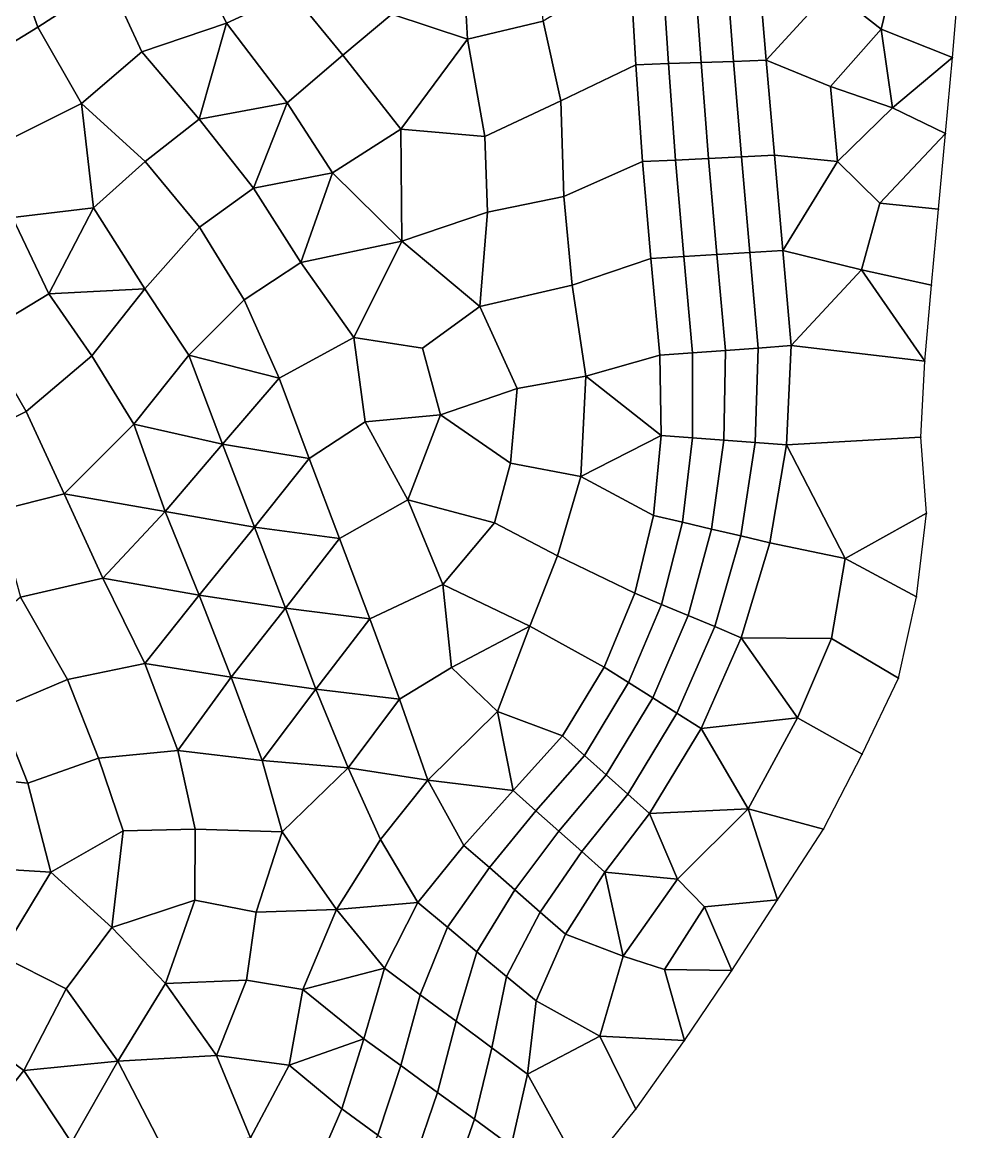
# Model space of a CAD drawing. Extents: x 391089 to 406232, y 6461839 to 6471033.
# Drawn here: x 404025.1 to 404188.5, y 6470149.3 to 6470342.9 of the extents above; entities that cross this region are included whole.
import ezdxf

# ---------------------------------------------------------------- set-up
doc = ezdxf.new("R2010")
doc.units = 0
for name, color, linetype in [('MESH_BOUND', 25, 'CONTINUOUS'), ('MESH_ELEMS', 18, 'CONTINUOUS'), ('MESH_NODES', 18, 'CONTINUOUS')]:
    doc.layers.add(name, color=color, linetype=linetype)

msp = doc.modelspace()

# ---------------------------------------------------------------- linework, layer by layer
at = {"layer": 'MESH_BOUND', "color": 25}
for points in [[(404187.419, 6470336.74, 5.2), (404188.524, 6470349.98, 4.929)], [(404186.208, 6470323.5, 5.306), (404187.419, 6470336.74, 5.2)], [(404184.977, 6470310.26, 5.063), (404186.208, 6470323.5, 5.306)], [(404183.747, 6470297.03, 5.222), (404184.977, 6470310.26, 5.063)], [(404182.579, 6470283.79, 5.467), (404183.747, 6470297.03, 5.222)], [(404181.885, 6470270.54, 5.721), (404182.579, 6470283.79, 5.467)], [(404182.868, 6470257.28, 5.633), (404181.885, 6470270.54, 5.721)], [(404181.119, 6470242.68, 5.838), (404182.868, 6470257.28, 5.633)], [(404177.983, 6470228.47, 4.516), (404181.119, 6470242.68, 5.838)], [(404171.661, 6470215.19, 4.318), (404177.983, 6470228.47, 4.516)], [(404164.901, 6470202.16, 4.716), (404171.661, 6470215.19, 4.318)], [(404156.909, 6470189.81, 5.406), (404164.901, 6470202.16, 4.716)], [(404148.917, 6470177.46, 4.386), (404156.909, 6470189.81, 5.406)], [(404140.673, 6470165.28, 5.436), (404148.917, 6470177.46, 4.386)], [(404132.161, 6470153.29, 5.172), (404140.673, 6470165.28, 5.436)], [(404123.008, 6470141.9, 5.49), (404132.161, 6470153.29, 5.172)]]:
    msp.add_polyline3d(points, dxfattribs=at)
at = {"layer": 'MESH_ELEMS', "color": 178}
for points in [[(404022.709, 6470356.35, 1.324), (404027.854, 6470342.03, 1.48), (404040.322, 6470350.1, 1.866), (404034.798, 6470364.03, 2.008)], [(404054.166, 6470356.32, 1.834), (404060.756, 6470342.73, 1.72), (404072.139, 6470348.04, 1.979), (404067.918, 6470363.51, 1.932)], [(404089.597, 6470344.32, 2.153), (404084.348, 6470360.05, 2.267), (404072.139, 6470348.04, 1.979), (404081.046, 6470337.15, 2.227)], [(404101.817, 6470357.8, 2.017), (404089.597, 6470344.32, 2.153), (404102.826, 6470339.95, 1.948), (404101.817, 6470357.8, 2.017)], [(404101.817, 6470357.8, 2.017), (404102.826, 6470339.95, 1.948), (404116.001, 6470343.08, 1.985), (404114.714, 6470358.79, 2.108)], [(404011.063, 6470349.84, 2.594), (404016.829, 6470335.32, 2.368), (404027.854, 6470342.03, 1.48), (404022.709, 6470356.35, 1.324)], [(404045.971, 6470337.75, 1.823), (404060.756, 6470342.73, 1.72), (404054.166, 6470356.32, 1.834), (404040.322, 6470350.1, 1.866)], [(404166.169, 6470348.63, 1.97), (404174.954, 6470341.66, 2.878), (404178.101, 6470354.75, 3.075), (404166.169, 6470348.63, 1.97)], [(404174.954, 6470341.66, 2.878), (404187.419, 6470336.74, 5.2), (404188.524, 6470349.98, 4.929), (404178.101, 6470354.75, 3.075)], [(404132.181, 6470335.48, 2.098), (404131.2, 6470352.4, 1.997), (404116.001, 6470343.08, 1.985), (404119.083, 6470329.16, 2.057)], [(404131.2, 6470352.4, 1.997), (404132.181, 6470335.48, 2.098), (404137.868, 6470335.68, 1.643), (404136.782, 6470352.52, 1.928)], [(404136.782, 6470352.52, 1.928), (404137.868, 6470335.68, 1.643), (404143.556, 6470335.88, 0.959), (404142.365, 6470352.64, 0.975)], [(404142.365, 6470352.64, 0.975), (404143.556, 6470335.88, 0.959), (404149.244, 6470336.07, 1.889), (404147.947, 6470352.75, 1.806)], [(404147.947, 6470352.75, 1.806), (404149.244, 6470336.07, 1.889), (404154.932, 6470336.27, 1.771), (404153.53, 6470352.87, 1.827)], [(404166.169, 6470348.63, 1.97), (404153.53, 6470352.87, 1.827), (404154.932, 6470336.27, 1.771), (404166.169, 6470348.63, 1.97)], [(404045.971, 6470337.75, 1.823), (404040.322, 6470350.1, 1.866), (404027.854, 6470342.03, 1.48), (404035.5, 6470328.7, 1.51)], [(404071.356, 6470328.86, 1.913), (404081.046, 6470337.15, 2.227), (404072.139, 6470348.04, 1.979), (404060.756, 6470342.73, 1.72)], [(404166.16, 6470331.7, 2.149), (404174.954, 6470341.66, 2.878), (404166.169, 6470348.63, 1.97), (404154.932, 6470336.27, 1.771)], [(404091.193, 6470324.27, 2.017), (404102.826, 6470339.95, 1.948), (404089.597, 6470344.32, 2.153), (404081.046, 6470337.15, 2.227)], [(404016.829, 6470335.32, 2.368), (404021.983, 6470321.97, 2.223), (404035.5, 6470328.7, 1.51), (404027.854, 6470342.03, 1.48)], [(404055.98, 6470325.98, 1.89), (404060.756, 6470342.73, 1.72), (404045.971, 6470337.75, 1.823), (404055.98, 6470325.98, 1.89)], [(404071.356, 6470328.86, 1.913), (404060.756, 6470342.73, 1.72), (404055.98, 6470325.98, 1.89), (404071.356, 6470328.86, 1.913)], [(404119.083, 6470329.16, 2.057), (404116.001, 6470343.08, 1.985), (404102.826, 6470339.95, 1.948), (404105.861, 6470322.96, 2.014)], [(404102.826, 6470339.95, 1.948), (404091.193, 6470324.27, 2.017), (404105.861, 6470322.96, 2.014), (404102.826, 6470339.95, 1.948)], [(404166.16, 6470331.7, 2.149), (404176.928, 6470327.97, 3.541), (404174.954, 6470341.66, 2.878), (404166.16, 6470331.7, 2.149)], [(404176.928, 6470327.97, 3.541), (404187.419, 6470336.74, 5.2), (404174.954, 6470341.66, 2.878), (404176.928, 6470327.97, 3.541)], [(404046.558, 6470318.63, 1.105), (404055.98, 6470325.98, 1.89), (404045.971, 6470337.75, 1.823), (404035.5, 6470328.7, 1.51)], [(404071.356, 6470328.86, 1.913), (404079.252, 6470316.62, 1.801), (404091.193, 6470324.27, 2.017), (404081.046, 6470337.15, 2.227)], [(404143.556, 6470335.88, 0.959), (404144.874, 6470319.13, 0.973), (404150.626, 6470319.4, 1.561), (404149.244, 6470336.07, 1.889)], [(404149.244, 6470336.07, 1.889), (404150.626, 6470319.4, 1.561), (404156.379, 6470319.68, 1.714), (404154.932, 6470336.27, 1.771)], [(404166.16, 6470331.7, 2.149), (404154.932, 6470336.27, 1.771), (404156.379, 6470319.68, 1.714), (404167.378, 6470318.63, 2.297)], [(404186.208, 6470323.5, 5.306), (404187.419, 6470336.74, 5.2), (404176.928, 6470327.97, 3.541), (404186.208, 6470323.5, 5.306)], [(404133.369, 6470318.58, 2.056), (404132.181, 6470335.48, 2.098), (404119.083, 6470329.16, 2.057), (404119.626, 6470312.47, 2.212)], [(404132.181, 6470335.48, 2.098), (404133.369, 6470318.58, 2.056), (404139.122, 6470318.85, 1.22), (404137.868, 6470335.68, 1.643)], [(404137.868, 6470335.68, 1.643), (404139.122, 6470318.85, 1.22), (404144.874, 6470319.13, 0.973), (404143.556, 6470335.88, 0.959)], [(404166.16, 6470331.7, 2.149), (404167.378, 6470318.63, 2.297), (404176.928, 6470327.97, 3.541), (404166.16, 6470331.7, 2.149)], [(404037.554, 6470310.5, 2.391), (404035.5, 6470328.7, 1.51), (404021.983, 6470321.97, 2.223), (404023.457, 6470308.84, 2.661)], [(404035.5, 6470328.7, 1.51), (404037.554, 6470310.5, 2.391), (404046.558, 6470318.63, 1.105), (404035.5, 6470328.7, 1.51)], [(404065.481, 6470313.96, 1.901), (404071.356, 6470328.86, 1.913), (404055.98, 6470325.98, 1.89), (404065.481, 6470313.96, 1.901)], [(404071.356, 6470328.86, 1.913), (404065.481, 6470313.96, 1.901), (404079.252, 6470316.62, 1.801), (404071.356, 6470328.86, 1.913)], [(404105.861, 6470322.96, 2.014), (404106.303, 6470309.79, 2.064), (404119.626, 6470312.47, 2.212), (404119.083, 6470329.16, 2.057)], [(404167.378, 6470318.63, 2.297), (404174.738, 6470311.31, 3.45), (404186.208, 6470323.5, 5.306), (404176.928, 6470327.97, 3.541)], [(404056.076, 6470307.17, 1.229), (404065.481, 6470313.96, 1.901), (404055.98, 6470325.98, 1.89), (404046.558, 6470318.63, 1.105)], [(404079.252, 6470316.62, 1.801), (404091.33, 6470304.7, 1.941), (404091.193, 6470324.27, 2.017), (404079.252, 6470316.62, 1.801)], [(404106.303, 6470309.79, 2.064), (404105.861, 6470322.96, 2.014), (404091.193, 6470324.27, 2.017), (404091.33, 6470304.7, 1.941)], [(404184.977, 6470310.26, 5.063), (404186.208, 6470323.5, 5.306), (404174.738, 6470311.31, 3.45), (404184.977, 6470310.26, 5.063)], [(404037.554, 6470310.5, 2.391), (404046.531, 6470296.39, 2.136), (404056.076, 6470307.17, 1.229), (404046.558, 6470318.63, 1.105)], [(404134.823, 6470301.69, 2.139), (404133.369, 6470318.58, 2.056), (404119.626, 6470312.47, 2.212), (404121.065, 6470297.01, 2.256)], [(404133.369, 6470318.58, 2.056), (404134.823, 6470301.69, 2.139), (404140.574, 6470302.04, 1.393), (404139.122, 6470318.85, 1.22)], [(404139.122, 6470318.85, 1.22), (404140.574, 6470302.04, 1.393), (404146.325, 6470302.38, 1.079), (404144.874, 6470319.13, 0.973)], [(404144.874, 6470319.13, 0.973), (404146.325, 6470302.38, 1.079), (404152.076, 6470302.73, 1.839), (404150.626, 6470319.4, 1.561)], [(404150.626, 6470319.4, 1.561), (404152.076, 6470302.73, 1.839), (404157.828, 6470303.08, 1.863), (404156.379, 6470319.68, 1.714)], [(404167.378, 6470318.63, 2.297), (404156.379, 6470319.68, 1.714), (404157.828, 6470303.08, 1.863), (404167.378, 6470318.63, 2.297)], [(404174.738, 6470311.31, 3.45), (404167.378, 6470318.63, 2.297), (404157.828, 6470303.08, 1.863), (404171.543, 6470299.69, 3.212)], [(404073.722, 6470301, 1.963), (404079.252, 6470316.62, 1.801), (404065.481, 6470313.96, 1.901), (404073.722, 6470301, 1.963)], [(404073.722, 6470301, 1.963), (404091.33, 6470304.7, 1.941), (404079.252, 6470316.62, 1.801), (404073.722, 6470301, 1.963)], [(404056.076, 6470307.17, 1.229), (404063.844, 6470294.48, 1.943), (404073.722, 6470301, 1.963), (404065.481, 6470313.96, 1.901)], [(404106.303, 6470309.79, 2.064), (404104.975, 6470293.31, 2.18), (404121.065, 6470297.01, 2.256), (404119.626, 6470312.47, 2.212)], [(404174.738, 6470311.31, 3.45), (404171.543, 6470299.69, 3.212), (404183.747, 6470297.03, 5.222), (404184.977, 6470310.26, 5.063)], [(404029.781, 6470295.5, 2.656), (404037.554, 6470310.5, 2.391), (404023.457, 6470308.84, 2.661), (404029.781, 6470295.5, 2.656)], [(404037.554, 6470310.5, 2.391), (404029.781, 6470295.5, 2.656), (404046.531, 6470296.39, 2.136), (404037.554, 6470310.5, 2.391)], [(404091.33, 6470304.7, 1.941), (404104.975, 6470293.31, 2.18), (404106.303, 6470309.79, 2.064), (404091.33, 6470304.7, 1.941)], [(404018.028, 6470288.4, 2.907), (404029.781, 6470295.5, 2.656), (404023.457, 6470308.84, 2.661), (404010.588, 6470299.85, 2.863)], [(404046.531, 6470296.39, 2.136), (404054.2, 6470284.83, 1.83), (404063.844, 6470294.48, 1.943), (404056.076, 6470307.17, 1.229)], [(404091.33, 6470304.7, 1.941), (404073.722, 6470301, 1.963), (404083.01, 6470287.92, 1.716), (404091.33, 6470304.7, 1.941)], [(404094.941, 6470286.03, 1.853), (404104.975, 6470293.31, 2.18), (404091.33, 6470304.7, 1.941), (404083.01, 6470287.92, 1.716)], [(404152.076, 6470302.73, 1.839), (404153.548, 6470286.07, 1.328), (404159.28, 6470286.49, 1.824), (404157.828, 6470303.08, 1.863)], [(404171.543, 6470299.69, 3.212), (404157.828, 6470303.08, 1.863), (404159.28, 6470286.49, 1.824), (404171.543, 6470299.69, 3.212)], [(404136.351, 6470284.81, 2.191), (404134.823, 6470301.69, 2.139), (404121.065, 6470297.01, 2.256), (404123.473, 6470281.13, 2.271)], [(404134.823, 6470301.69, 2.139), (404136.351, 6470284.81, 2.191), (404142.083, 6470285.23, 1.545), (404140.574, 6470302.04, 1.393)], [(404140.574, 6470302.04, 1.393), (404142.083, 6470285.23, 1.545), (404147.815, 6470285.65, 1.076), (404146.325, 6470302.38, 1.079)], [(404146.325, 6470302.38, 1.079), (404147.815, 6470285.65, 1.076), (404153.548, 6470286.07, 1.328), (404152.076, 6470302.73, 1.839)], [(404083.01, 6470287.92, 1.716), (404073.722, 6470301, 1.963), (404063.844, 6470294.48, 1.943), (404069.955, 6470280.83, 1.535)], [(404182.579, 6470283.79, 5.467), (404171.543, 6470299.69, 3.212), (404159.28, 6470286.49, 1.824), (404182.579, 6470283.79, 5.467)], [(404182.579, 6470283.79, 5.467), (404183.747, 6470297.03, 5.222), (404171.543, 6470299.69, 3.212), (404182.579, 6470283.79, 5.467)], [(404018.028, 6470288.4, 2.907), (404025.809, 6470275.01, 2.686), (404037.281, 6470284.68, 2.596), (404029.781, 6470295.5, 2.656)], [(404037.281, 6470284.68, 2.596), (404046.531, 6470296.39, 2.136), (404029.781, 6470295.5, 2.656), (404037.281, 6470284.68, 2.596)], [(404054.2, 6470284.83, 1.83), (404046.531, 6470296.39, 2.136), (404037.281, 6470284.68, 2.596), (404044.627, 6470272.81, 2.601)], [(404121.065, 6470297.01, 2.256), (404104.975, 6470293.31, 2.18), (404111.458, 6470278.98, 2.157), (404123.473, 6470281.13, 2.271)], [(404063.844, 6470294.48, 1.943), (404054.2, 6470284.83, 1.83), (404069.955, 6470280.83, 1.535), (404063.844, 6470294.48, 1.943)], [(404111.458, 6470278.98, 2.157), (404104.975, 6470293.31, 2.18), (404094.941, 6470286.03, 1.853), (404098.088, 6470274.43, 1.945)], [(404012.224, 6470268.27, 2.564), (404025.809, 6470275.01, 2.686), (404018.028, 6470288.4, 2.907), (404004.923, 6470280.41, 2.756)], [(404084.946, 6470273.17, 1.828), (404083.01, 6470287.92, 1.716), (404069.955, 6470280.83, 1.535), (404075.18, 6470266.82, 0.901)], [(404084.946, 6470273.17, 1.828), (404098.088, 6470274.43, 1.945), (404094.941, 6470286.03, 1.853), (404083.01, 6470287.92, 1.716)], [(404142.083, 6470285.23, 1.545), (404142.039, 6470270.38, 1.656), (404147.505, 6470269.97, 0.997), (404147.815, 6470285.65, 1.076)], [(404147.815, 6470285.65, 1.076), (404147.505, 6470269.97, 0.997), (404152.971, 6470269.56, 1.878), (404153.548, 6470286.07, 1.328)], [(404153.548, 6470286.07, 1.328), (404152.971, 6470269.56, 1.878), (404158.437, 6470269.16, 2.405), (404159.28, 6470286.49, 1.824)], [(404181.885, 6470270.54, 5.721), (404182.579, 6470283.79, 5.467), (404159.28, 6470286.49, 1.824), (404158.437, 6470269.16, 2.405)], [(404044.627, 6470272.81, 2.601), (404037.281, 6470284.68, 2.596), (404025.809, 6470275.01, 2.686), (404032.444, 6470260.64, 2.595)], [(404044.627, 6470272.81, 2.601), (404060.094, 6470269.28, 2.787), (404054.2, 6470284.83, 1.83), (404044.627, 6470272.81, 2.601)], [(404069.955, 6470280.83, 1.535), (404054.2, 6470284.83, 1.83), (404060.094, 6470269.28, 2.787), (404069.955, 6470280.83, 1.535)], [(404123.473, 6470281.13, 2.271), (404136.573, 6470270.79, 1.991), (404136.351, 6470284.81, 2.191), (404123.473, 6470281.13, 2.271)], [(404136.351, 6470284.81, 2.191), (404136.573, 6470270.79, 1.991), (404142.039, 6470270.38, 1.656), (404142.083, 6470285.23, 1.545)], [(404075.18, 6470266.82, 0.901), (404069.955, 6470280.83, 1.535), (404060.094, 6470269.28, 2.787), (404075.18, 6470266.82, 0.901)], [(404122.605, 6470263.68, 2.209), (404123.473, 6470281.13, 2.271), (404111.458, 6470278.98, 2.157), (404110.341, 6470265.99, 2.013)], [(404123.473, 6470281.13, 2.271), (404122.605, 6470263.68, 2.209), (404136.573, 6470270.79, 1.991), (404123.473, 6470281.13, 2.271)], [(404098.088, 6470274.43, 1.945), (404110.341, 6470265.99, 2.013), (404111.458, 6470278.98, 2.157), (404098.088, 6470274.43, 1.945)], [(404020.678, 6470257.66, 2.898), (404032.444, 6470260.64, 2.595), (404025.809, 6470275.01, 2.686), (404012.224, 6470268.27, 2.564)], [(404084.946, 6470273.17, 1.828), (404092.4, 6470259.59, 1.558), (404098.088, 6470274.43, 1.945), (404084.946, 6470273.17, 1.828)], [(404098.088, 6470274.43, 1.945), (404092.4, 6470259.59, 1.558), (404107.5, 6470255.6, 1.882), (404110.341, 6470265.99, 2.013)], [(404032.444, 6470260.64, 2.595), (404050.088, 6470257.56, 2.779), (404044.627, 6470272.81, 2.601), (404032.444, 6470260.64, 2.595)], [(404044.627, 6470272.81, 2.601), (404050.088, 6470257.56, 2.779), (404060.094, 6470269.28, 2.787), (404044.627, 6470272.81, 2.601)], [(404092.4, 6470259.59, 1.558), (404084.946, 6470273.17, 1.828), (404075.18, 6470266.82, 0.901), (404080.474, 6470252.83, 1.233)], [(404135.276, 6470256.85, 2.13), (404136.573, 6470270.79, 1.991), (404122.605, 6470263.68, 2.209), (404135.276, 6470256.85, 2.13)], [(404136.573, 6470270.79, 1.991), (404135.276, 6470256.85, 2.13), (404140.34, 6470255.66, 1.278), (404142.039, 6470270.38, 1.656)], [(404142.039, 6470270.38, 1.656), (404140.34, 6470255.66, 1.278), (404145.405, 6470254.47, 1.212), (404147.505, 6470269.97, 0.997)], [(404182.868, 6470257.28, 5.633), (404181.885, 6470270.54, 5.721), (404158.437, 6470269.16, 2.405), (404168.679, 6470249.37, 4.915)], [(404065.629, 6470254.84, 2.038), (404060.094, 6470269.28, 2.787), (404050.088, 6470257.56, 2.779), (404065.629, 6470254.84, 2.038)], [(404075.18, 6470266.82, 0.901), (404060.094, 6470269.28, 2.787), (404065.629, 6470254.84, 2.038), (404075.18, 6470266.82, 0.901)], [(404147.505, 6470269.97, 0.997), (404145.405, 6470254.47, 1.212), (404150.469, 6470253.28, 1.696), (404152.971, 6470269.56, 1.878)], [(404152.971, 6470269.56, 1.878), (404150.469, 6470253.28, 1.696), (404155.534, 6470252.09, 2.596), (404158.437, 6470269.16, 2.405)], [(404158.437, 6470269.16, 2.405), (404155.534, 6470252.09, 2.596), (404168.679, 6470249.37, 4.915), (404158.437, 6470269.16, 2.405)], [(404080.474, 6470252.83, 1.233), (404075.18, 6470266.82, 0.901), (404065.629, 6470254.84, 2.038), (404080.474, 6470252.83, 1.233)], [(404118.512, 6470249.81, 1.976), (404122.605, 6470263.68, 2.209), (404110.341, 6470265.99, 2.013), (404107.5, 6470255.6, 1.882)], [(404118.512, 6470249.81, 1.976), (404132.02, 6470243.29, 2.093), (404135.276, 6470256.85, 2.13), (404122.605, 6470263.68, 2.209)], [(404024.843, 6470242.6, 2.728), (404039.171, 6470245.92, 2.524), (404032.444, 6470260.64, 2.595), (404020.678, 6470257.66, 2.898)], [(404050.088, 6470257.56, 2.779), (404032.444, 6470260.64, 2.595), (404039.171, 6470245.92, 2.524), (404050.088, 6470257.56, 2.779)], [(404098.498, 6470244.83, 1.496), (404092.4, 6470259.59, 1.558), (404080.474, 6470252.83, 1.233), (404085.775, 6470238.84, 1.729)], [(404092.4, 6470259.59, 1.558), (404098.498, 6470244.83, 1.496), (404107.5, 6470255.6, 1.882), (404092.4, 6470259.59, 1.558)], [(404056.009, 6470242.98, 2.579), (404050.088, 6470257.56, 2.779), (404039.171, 6470245.92, 2.524), (404056.009, 6470242.98, 2.579)], [(404065.629, 6470254.84, 2.038), (404050.088, 6470257.56, 2.779), (404056.009, 6470242.98, 2.579), (404065.629, 6470254.84, 2.038)], [(404135.276, 6470256.85, 2.13), (404132.02, 6470243.29, 2.093), (404136.658, 6470241.35, 1.962), (404140.34, 6470255.66, 1.278)], [(404181.119, 6470242.68, 5.838), (404182.868, 6470257.28, 5.633), (404168.679, 6470249.37, 4.915), (404181.119, 6470242.68, 5.838)], [(404056.009, 6470242.98, 2.579), (404071.077, 6470240.68, 2.468), (404065.629, 6470254.84, 2.038), (404056.009, 6470242.98, 2.579)], [(404071.077, 6470240.68, 2.468), (404080.474, 6470252.83, 1.233), (404065.629, 6470254.84, 2.038), (404071.077, 6470240.68, 2.468)], [(404098.498, 6470244.83, 1.496), (404113.672, 6470237.54, 1.916), (404118.512, 6470249.81, 1.976), (404107.5, 6470255.6, 1.882)], [(404140.34, 6470255.66, 1.278), (404136.658, 6470241.35, 1.962), (404141.296, 6470239.41, 1.197), (404145.405, 6470254.47, 1.212)], [(404071.077, 6470240.68, 2.468), (404085.775, 6470238.84, 1.729), (404080.474, 6470252.83, 1.233), (404071.077, 6470240.68, 2.468)], [(404145.405, 6470254.47, 1.212), (404141.296, 6470239.41, 1.197), (404145.934, 6470237.47, 1.158), (404150.469, 6470253.28, 1.696)], [(404150.469, 6470253.28, 1.696), (404145.934, 6470237.47, 1.158), (404150.572, 6470235.53, 2.343), (404155.534, 6470252.09, 2.596)], [(404150.572, 6470235.53, 2.343), (404166.305, 6470235.37, 4.981), (404168.679, 6470249.37, 4.915), (404155.534, 6470252.09, 2.596)], [(404132.02, 6470243.29, 2.093), (404118.512, 6470249.81, 1.976), (404113.672, 6470237.54, 1.916), (404126.674, 6470230.39, 2.288)], [(404166.305, 6470235.37, 4.981), (404177.983, 6470228.47, 4.516), (404181.119, 6470242.68, 5.838), (404168.679, 6470249.37, 4.915)], [(404033.016, 6470228.23, 2.86), (404046.519, 6470231.01, 2.534), (404039.171, 6470245.92, 2.524), (404024.843, 6470242.6, 2.728)], [(404039.171, 6470245.92, 2.524), (404046.519, 6470231.01, 2.534), (404056.009, 6470242.98, 2.579), (404039.171, 6470245.92, 2.524)], [(404099.994, 6470230.34, 1.529), (404098.498, 6470244.83, 1.496), (404085.775, 6470238.84, 1.729), (404090.968, 6470224.82, 2.218)], [(404099.994, 6470230.34, 1.529), (404113.672, 6470237.54, 1.916), (404098.498, 6470244.83, 1.496), (404099.994, 6470230.34, 1.529)], [(404132.02, 6470243.29, 2.093), (404126.674, 6470230.39, 2.288), (404130.899, 6470227.72, 2.002), (404136.658, 6470241.35, 1.962)], [(404020.931, 6470223.15, 2.765), (404033.016, 6470228.23, 2.86), (404024.843, 6470242.6, 2.728), (404012.648, 6470231.99, 2.852)], [(404061.603, 6470228.63, 2.251), (404056.009, 6470242.98, 2.579), (404046.519, 6470231.01, 2.534), (404061.603, 6470228.63, 2.251)], [(404071.077, 6470240.68, 2.468), (404056.009, 6470242.98, 2.579), (404061.603, 6470228.63, 2.251), (404071.077, 6470240.68, 2.468)], [(404136.658, 6470241.35, 1.962), (404130.899, 6470227.72, 2.002), (404135.124, 6470225.05, 1.206), (404141.296, 6470239.41, 1.197)], [(404061.603, 6470228.63, 2.251), (404076.362, 6470226.57, 2.247), (404071.077, 6470240.68, 2.468), (404061.603, 6470228.63, 2.251)], [(404071.077, 6470240.68, 2.468), (404076.362, 6470226.57, 2.247), (404085.775, 6470238.84, 1.729), (404071.077, 6470240.68, 2.468)], [(404141.296, 6470239.41, 1.197), (404135.124, 6470225.05, 1.206), (404139.348, 6470222.38, 1.252), (404145.934, 6470237.47, 1.158)], [(404090.968, 6470224.82, 2.218), (404085.775, 6470238.84, 1.729), (404076.362, 6470226.57, 2.247), (404090.968, 6470224.82, 2.218)], [(404113.672, 6470237.54, 1.916), (404099.994, 6470230.34, 1.529), (404108.047, 6470222.67, 1.593), (404113.672, 6470237.54, 1.916)], [(404113.672, 6470237.54, 1.916), (404108.047, 6470222.67, 1.593), (404119.404, 6470218.4, 1.972), (404126.674, 6470230.39, 2.288)], [(404145.934, 6470237.47, 1.158), (404139.348, 6470222.38, 1.252), (404143.573, 6470219.71, 2.485), (404150.572, 6470235.53, 2.343)], [(404150.572, 6470235.53, 2.343), (404143.573, 6470219.71, 2.485), (404160.384, 6470221.57, 5.06), (404150.572, 6470235.53, 2.343)], [(404166.305, 6470235.37, 4.981), (404150.572, 6470235.53, 2.343), (404160.384, 6470221.57, 5.06), (404166.305, 6470235.37, 4.981)], [(404166.305, 6470235.37, 4.981), (404160.384, 6470221.57, 5.06), (404171.661, 6470215.19, 4.318), (404177.983, 6470228.47, 4.516)], [(404038.437, 6470214.51, 2.783), (404052.266, 6470215.85, 2.418), (404046.519, 6470231.01, 2.534), (404033.016, 6470228.23, 2.86)], [(404046.519, 6470231.01, 2.534), (404052.266, 6470215.85, 2.418), (404061.603, 6470228.63, 2.251), (404046.519, 6470231.01, 2.534)], [(404090.968, 6470224.82, 2.218), (404095.9, 6470210.7, 2.335), (404108.047, 6470222.67, 1.593), (404099.994, 6470230.34, 1.529)], [(404126.674, 6470230.39, 2.288), (404119.404, 6470218.4, 1.972), (404123.199, 6470215.01, 1.667), (404130.899, 6470227.72, 2.002)], [(404038.437, 6470214.51, 2.783), (404033.016, 6470228.23, 2.86), (404020.931, 6470223.15, 2.765), (404026.13, 6470210.16, 2.749)], [(404066.987, 6470214.14, 2.345), (404061.603, 6470228.63, 2.251), (404052.266, 6470215.85, 2.418), (404066.987, 6470214.14, 2.345)], [(404076.362, 6470226.57, 2.247), (404061.603, 6470228.63, 2.251), (404066.987, 6470214.14, 2.345), (404076.362, 6470226.57, 2.247)], [(404130.899, 6470227.72, 2.002), (404123.199, 6470215.01, 1.667), (404126.994, 6470211.63, 1.025), (404135.124, 6470225.05, 1.206)], [(404081.998, 6470212.86, 1.994), (404076.362, 6470226.57, 2.247), (404066.987, 6470214.14, 2.345), (404081.998, 6470212.86, 1.994)], [(404090.968, 6470224.82, 2.218), (404076.362, 6470226.57, 2.247), (404081.998, 6470212.86, 1.994), (404090.968, 6470224.82, 2.218)], [(404095.9, 6470210.7, 2.335), (404090.968, 6470224.82, 2.218), (404081.998, 6470212.86, 1.994), (404095.9, 6470210.7, 2.335)], [(404135.124, 6470225.05, 1.206), (404126.994, 6470211.63, 1.025), (404130.789, 6470208.25, 1.464), (404139.348, 6470222.38, 1.252)], [(404026.13, 6470210.16, 2.749), (404020.931, 6470223.15, 2.765), (404010.182, 6470211.81, 2.653), (404026.13, 6470210.16, 2.749)], [(404110.767, 6470208.87, 2.087), (404108.047, 6470222.67, 1.593), (404095.9, 6470210.7, 2.335), (404110.767, 6470208.87, 2.087)], [(404108.047, 6470222.67, 1.593), (404110.767, 6470208.87, 2.087), (404119.404, 6470218.4, 1.972), (404108.047, 6470222.67, 1.593)], [(404139.348, 6470222.38, 1.252), (404130.789, 6470208.25, 1.464), (404134.584, 6470204.87, 2.918), (404143.573, 6470219.71, 2.485)], [(404151.777, 6470205.66, 5.258), (404160.384, 6470221.57, 5.06), (404143.573, 6470219.71, 2.485), (404151.777, 6470205.66, 5.258)], [(404164.901, 6470202.16, 4.716), (404171.661, 6470215.19, 4.318), (404160.384, 6470221.57, 5.06), (404151.777, 6470205.66, 5.258)], [(404119.404, 6470218.4, 1.972), (404110.767, 6470208.87, 2.087), (404114.762, 6470205.32, 1.778), (404123.199, 6470215.01, 1.667)], [(404134.584, 6470204.87, 2.918), (404151.777, 6470205.66, 5.258), (404143.573, 6470219.71, 2.485), (404134.584, 6470204.87, 2.918)], [(404042.752, 6470201.86, 2.934), (404038.437, 6470214.51, 2.783), (404026.13, 6470210.16, 2.749), (404030.142, 6470194.65, 2.943)], [(404052.266, 6470215.85, 2.418), (404038.437, 6470214.51, 2.783), (404042.752, 6470201.86, 2.934), (404055.307, 6470202.14, 2.373)], [(404066.987, 6470214.14, 2.345), (404052.266, 6470215.85, 2.418), (404055.307, 6470202.14, 2.373), (404070.494, 6470201.64, 2.396)], [(404066.987, 6470214.14, 2.345), (404070.494, 6470201.64, 2.396), (404081.998, 6470212.86, 1.994), (404066.987, 6470214.14, 2.345)], [(404123.199, 6470215.01, 1.667), (404114.762, 6470205.32, 1.778), (404118.756, 6470201.77, 0.886), (404126.994, 6470211.63, 1.025)], [(404087.646, 6470200.32, 2.049), (404081.998, 6470212.86, 1.994), (404070.494, 6470201.64, 2.396), (404079.939, 6470188.12, 2.195)], [(404095.9, 6470210.7, 2.335), (404081.998, 6470212.86, 1.994), (404087.646, 6470200.32, 2.049), (404095.9, 6470210.7, 2.335)], [(404014.042, 6470195.61, 2.858), (404030.142, 6470194.65, 2.943), (404026.13, 6470210.16, 2.749), (404010.182, 6470211.81, 2.653)], [(404102.19, 6470199.29, 1.176), (404095.9, 6470210.7, 2.335), (404087.646, 6470200.32, 2.049), (404094.167, 6470189.32, 2.335)], [(404095.9, 6470210.7, 2.335), (404102.19, 6470199.29, 1.176), (404110.767, 6470208.87, 2.087), (404095.9, 6470210.7, 2.335)], [(404126.994, 6470211.63, 1.025), (404118.756, 6470201.77, 0.886), (404122.751, 6470198.21, 2.209), (404130.789, 6470208.25, 1.464)], [(404110.767, 6470208.87, 2.087), (404102.19, 6470199.29, 1.176), (404106.626, 6470195.42, 0.941), (404114.762, 6470205.32, 1.778)], [(404130.789, 6470208.25, 1.464), (404122.751, 6470198.21, 2.209), (404126.746, 6470194.66, 2.934), (404134.584, 6470204.87, 2.918)], [(404114.762, 6470205.32, 1.778), (404106.626, 6470195.42, 0.941), (404111.063, 6470191.54, 0.933), (404118.756, 6470201.77, 0.886)], [(404134.584, 6470204.87, 2.918), (404126.746, 6470194.66, 2.934), (404139.474, 6470193.4, 5.034), (404134.584, 6470204.87, 2.918)], [(404139.474, 6470193.4, 5.034), (404151.777, 6470205.66, 5.258), (404134.584, 6470204.87, 2.918), (404139.474, 6470193.4, 5.034)], [(404151.777, 6470205.66, 5.258), (404139.474, 6470193.4, 5.034), (404144.154, 6470188.58, 5.595), (404156.909, 6470189.81, 5.406)], [(404156.909, 6470189.81, 5.406), (404164.901, 6470202.16, 4.716), (404151.777, 6470205.66, 5.258), (404156.909, 6470189.81, 5.406)], [(404030.142, 6470194.65, 2.943), (404040.791, 6470184.98, 2.757), (404042.752, 6470201.86, 2.934), (404030.142, 6470194.65, 2.943)], [(404042.752, 6470201.86, 2.934), (404040.791, 6470184.98, 2.757), (404055.228, 6470189.76, 2.412), (404055.307, 6470202.14, 2.373)], [(404065.943, 6470187.66, 2.114), (404070.494, 6470201.64, 2.396), (404055.307, 6470202.14, 2.373), (404055.228, 6470189.76, 2.412)], [(404079.939, 6470188.12, 2.195), (404070.494, 6470201.64, 2.396), (404065.943, 6470187.66, 2.114), (404079.939, 6470188.12, 2.195)], [(404118.756, 6470201.77, 0.886), (404111.063, 6470191.54, 0.933), (404115.5, 6470187.67, 2.018), (404122.751, 6470198.21, 2.209)], [(404094.167, 6470189.32, 2.335), (404087.646, 6470200.32, 2.049), (404079.939, 6470188.12, 2.195), (404094.167, 6470189.32, 2.335)], [(404102.19, 6470199.29, 1.176), (404094.167, 6470189.32, 2.335), (404099.316, 6470185.04, 1.171), (404106.626, 6470195.42, 0.941)], [(404122.751, 6470198.21, 2.209), (404115.5, 6470187.67, 2.018), (404119.936, 6470183.79, 3.387), (404126.746, 6470194.66, 2.934)], [(404014.042, 6470195.61, 2.858), (404021.325, 6470180.1, 2.983), (404030.142, 6470194.65, 2.943), (404014.042, 6470195.61, 2.858)], [(404106.626, 6470195.42, 0.941), (404099.316, 6470185.04, 1.171), (404104.465, 6470180.75, 1.178), (404111.063, 6470191.54, 0.933)], [(404040.791, 6470184.98, 2.757), (404030.142, 6470194.65, 2.943), (404021.325, 6470180.1, 2.983), (404032.771, 6470174.28, 3.032)], [(404119.936, 6470183.79, 3.387), (404129.989, 6470179.96, 5.751), (404126.746, 6470194.66, 2.934), (404119.936, 6470183.79, 3.387)], [(404126.746, 6470194.66, 2.934), (404129.989, 6470179.96, 5.751), (404139.474, 6470193.4, 5.034), (404126.746, 6470194.66, 2.934)], [(404144.154, 6470188.58, 5.595), (404139.474, 6470193.4, 5.034), (404129.989, 6470179.96, 5.751), (404137.17, 6470177.63, 5.692)], [(404111.063, 6470191.54, 0.933), (404104.465, 6470180.75, 1.178), (404109.614, 6470176.46, 2.135), (404115.5, 6470187.67, 2.018)], [(404055.228, 6470189.76, 2.412), (404040.791, 6470184.98, 2.757), (404050.117, 6470175.2, 2.602), (404055.228, 6470189.76, 2.412)], [(404064.283, 6470175.81, 2.308), (404065.943, 6470187.66, 2.114), (404055.228, 6470189.76, 2.412), (404050.117, 6470175.2, 2.602)], [(404088.337, 6470177.86, 2.141), (404094.167, 6470189.32, 2.335), (404079.939, 6470188.12, 2.195), (404088.337, 6470177.86, 2.141)], [(404094.167, 6470189.32, 2.335), (404088.337, 6470177.86, 2.141), (404094.579, 6470173.24, 2.376), (404099.316, 6470185.04, 1.171)], [(404156.909, 6470189.81, 5.406), (404144.154, 6470188.58, 5.595), (404148.917, 6470177.46, 4.386), (404156.909, 6470189.81, 5.406)], [(404074.092, 6470174.16, 2.326), (404079.939, 6470188.12, 2.195), (404065.943, 6470187.66, 2.114), (404064.283, 6470175.81, 2.308)], [(404079.939, 6470188.12, 2.195), (404074.092, 6470174.16, 2.326), (404088.337, 6470177.86, 2.141), (404079.939, 6470188.12, 2.195)], [(404115.5, 6470187.67, 2.018), (404109.614, 6470176.46, 2.135), (404114.763, 6470172.17, 2.517), (404119.936, 6470183.79, 3.387)], [(404148.917, 6470177.46, 4.386), (404144.154, 6470188.58, 5.595), (404137.17, 6470177.63, 5.692), (404148.917, 6470177.46, 4.386)], [(404099.316, 6470185.04, 1.171), (404094.579, 6470173.24, 2.376), (404100.822, 6470168.63, 0.926), (404104.465, 6470180.75, 1.178)], [(404032.771, 6470174.28, 3.032), (404041.809, 6470161.66, 2.893), (404050.117, 6470175.2, 2.602), (404040.791, 6470184.98, 2.757)], [(404125.896, 6470166.01, 5.419), (404129.989, 6470179.96, 5.751), (404119.936, 6470183.79, 3.387), (404114.763, 6470172.17, 2.517)], [(404014.987, 6470167.63, 2.857), (404025.407, 6470160.06, 2.794), (404032.771, 6470174.28, 3.032), (404021.325, 6470180.1, 2.983)], [(404104.465, 6470180.75, 1.178), (404100.822, 6470168.63, 0.926), (404107.064, 6470164.01, 1.865), (404109.614, 6470176.46, 2.135)], [(404137.17, 6470177.63, 5.692), (404129.989, 6470179.96, 5.751), (404125.896, 6470166.01, 5.419), (404140.673, 6470165.28, 5.436)], [(404074.092, 6470174.16, 2.326), (404084.739, 6470165.57, 1.962), (404088.337, 6470177.86, 2.141), (404074.092, 6470174.16, 2.326)], [(404088.337, 6470177.86, 2.141), (404084.739, 6470165.57, 1.962), (404091.167, 6470160.9, 2.497), (404094.579, 6470173.24, 2.376)], [(404137.17, 6470177.63, 5.692), (404140.673, 6470165.28, 5.436), (404148.917, 6470177.46, 4.386), (404137.17, 6470177.63, 5.692)], [(404050.117, 6470175.2, 2.602), (404059.008, 6470162.68, 2.204), (404064.283, 6470175.81, 2.308), (404050.117, 6470175.2, 2.602)], [(404064.283, 6470175.81, 2.308), (404059.008, 6470162.68, 2.204), (404071.675, 6470160.98, 2.382), (404074.092, 6470174.16, 2.326)], [(404109.614, 6470176.46, 2.135), (404107.064, 6470164.01, 1.865), (404113.307, 6470159.39, 3.333), (404114.763, 6470172.17, 2.517)], [(404032.771, 6470174.28, 3.032), (404025.407, 6470160.06, 2.794), (404041.809, 6470161.66, 2.893), (404032.771, 6470174.28, 3.032)], [(404041.809, 6470161.66, 2.893), (404059.008, 6470162.68, 2.204), (404050.117, 6470175.2, 2.602), (404041.809, 6470161.66, 2.893)], [(404084.739, 6470165.57, 1.962), (404074.092, 6470174.16, 2.326), (404071.675, 6470160.98, 2.382), (404084.739, 6470165.57, 1.962)], [(404094.579, 6470173.24, 2.376), (404091.167, 6470160.9, 2.497), (404097.595, 6470156.22, 2.275), (404100.822, 6470168.63, 0.926)], [(404114.763, 6470172.17, 2.517), (404113.307, 6470159.39, 3.333), (404125.896, 6470166.01, 5.419), (404114.763, 6470172.17, 2.517)], [(404017.779, 6470150.52, 2.863), (404025.407, 6470160.06, 2.794), (404014.987, 6470167.63, 2.857), (404006.125, 6470154.36, 2.666)], [(404100.822, 6470168.63, 0.926), (404097.595, 6470156.22, 2.275), (404104.023, 6470151.54, 0.794), (404107.064, 6470164.01, 1.865)], [(404132.161, 6470153.29, 5.172), (404125.896, 6470166.01, 5.419), (404113.307, 6470159.39, 3.333), (404123.008, 6470141.9, 5.49)], [(404132.161, 6470153.29, 5.172), (404140.673, 6470165.28, 5.436), (404125.896, 6470166.01, 5.419), (404132.161, 6470153.29, 5.172)], [(404071.675, 6470160.98, 2.382), (404080.861, 6470153.36, 2.062), (404084.739, 6470165.57, 1.962), (404071.675, 6470160.98, 2.382)], [(404084.739, 6470165.57, 1.962), (404080.861, 6470153.36, 2.062), (404087.168, 6470148.73, 2.275), (404091.167, 6470160.9, 2.497)], [(404107.064, 6470164.01, 1.865), (404104.023, 6470151.54, 0.794), (404110.451, 6470146.86, 3.435), (404113.307, 6470159.39, 3.333)], [(404049.561, 6470146.74, 2.743), (404064.967, 6470148.26, 2.136), (404059.008, 6470162.68, 2.204), (404041.809, 6470161.66, 2.893)], [(404071.675, 6470160.98, 2.382), (404059.008, 6470162.68, 2.204), (404064.967, 6470148.26, 2.136), (404071.675, 6470160.98, 2.382)], [(404033.732, 6470147.48, 3.083), (404025.407, 6470160.06, 2.794), (404017.779, 6470150.52, 2.863), (404021.789, 6470140.44, 2.817)], [(404033.732, 6470147.48, 3.083), (404041.809, 6470161.66, 2.893), (404025.407, 6470160.06, 2.794), (404033.732, 6470147.48, 3.083)], [(404049.561, 6470146.74, 2.743), (404041.809, 6470161.66, 2.893), (404033.732, 6470147.48, 3.083), (404040.594, 6470137.42, 2.842)], [(404080.861, 6470153.36, 2.062), (404071.675, 6470160.98, 2.382), (404064.967, 6470148.26, 2.136), (404075.759, 6470141.56, 2.025)], [(404091.167, 6470160.9, 2.497), (404087.168, 6470148.73, 2.275), (404093.475, 6470144.1, 2.304), (404097.595, 6470156.22, 2.275)], [(404113.307, 6470159.39, 3.333), (404110.451, 6470146.86, 3.435), (404123.008, 6470141.9, 5.49), (404113.307, 6470159.39, 3.333)], [(404097.595, 6470156.22, 2.275), (404093.475, 6470144.1, 2.304), (404099.783, 6470139.47, 0.397), (404104.023, 6470151.54, 0.794)], [(404080.861, 6470153.36, 2.062), (404075.759, 6470141.56, 2.025), (404081.838, 6470137.04, 2.302), (404087.168, 6470148.73, 2.275)], [(404104.023, 6470151.54, 0.794), (404099.783, 6470139.47, 0.397), (404106.09, 6470134.85, 4.636), (404110.451, 6470146.86, 3.435)]]:
    msp.add_3dface(points, dxfattribs=at)
at = {"layer": 'MESH_NODES', "color": 18}
for p in [(404027.854, 6470342.03, 1.48), (404060.756, 6470342.73, 1.72), (404102.826, 6470339.95, 1.948), (404174.954, 6470341.66, 2.878), (404045.971, 6470337.75, 1.823), (404081.046, 6470337.15, 2.227), (404149.244, 6470336.07, 1.889), (404154.932, 6470336.27, 1.771), (404187.419, 6470336.74, 5.2), (404132.181, 6470335.48, 2.098), (404137.868, 6470335.68, 1.643), (404143.556, 6470335.88, 0.959), (404166.16, 6470331.7, 2.149), (404035.5, 6470328.7, 1.51), (404071.356, 6470328.86, 1.913), (404119.083, 6470329.16, 2.057), (404176.928, 6470327.97, 3.541), (404055.98, 6470325.98, 1.89), (404091.193, 6470324.27, 2.017), (404105.861, 6470322.96, 2.014), (404186.208, 6470323.5, 5.306), (404046.558, 6470318.63, 1.105), (404133.369, 6470318.58, 2.056), (404139.122, 6470318.85, 1.22), (404144.874, 6470319.13, 0.973), (404150.626, 6470319.4, 1.561), (404156.379, 6470319.68, 1.714), (404167.378, 6470318.63, 2.297), (404079.252, 6470316.62, 1.801), (404065.481, 6470313.96, 1.901), (404119.626, 6470312.47, 2.212), (404174.738, 6470311.31, 3.45), (404037.554, 6470310.5, 2.391), (404106.303, 6470309.79, 2.064), (404184.977, 6470310.26, 5.063), (404056.076, 6470307.17, 1.229), (404091.33, 6470304.7, 1.941), (404157.828, 6470303.08, 1.863), (404134.823, 6470301.69, 2.139), (404140.574, 6470302.04, 1.393), (404146.325, 6470302.38, 1.079), (404152.076, 6470302.73, 1.839), (404073.722, 6470301, 1.963), (404171.543, 6470299.69, 3.212), (404029.781, 6470295.5, 2.656), (404046.531, 6470296.39, 2.136), (404121.065, 6470297.01, 2.256), (404183.747, 6470297.03, 5.222), (404063.844, 6470294.48, 1.943), (404104.975, 6470293.31, 2.18), (404083.01, 6470287.92, 1.716), (404094.941, 6470286.03, 1.853), (404147.815, 6470285.65, 1.076), (404153.548, 6470286.07, 1.328), (404159.28, 6470286.49, 1.824), (404037.281, 6470284.68, 2.596), (404054.2, 6470284.83, 1.83), (404136.351, 6470284.81, 2.191), (404142.083, 6470285.23, 1.545), (404182.579, 6470283.79, 5.467), (404069.955, 6470280.83, 1.535), (404123.473, 6470281.13, 2.271), (404111.458, 6470278.98, 2.157), (404025.809, 6470275.01, 2.686), (404098.088, 6470274.43, 1.945), (404044.627, 6470272.81, 2.601), (404084.946, 6470273.17, 1.828), (404136.573, 6470270.79, 1.991), (404142.039, 6470270.38, 1.656), (404181.885, 6470270.54, 5.721), (404060.094, 6470269.28, 2.787), (404147.505, 6470269.97, 0.997), (404152.971, 6470269.56, 1.878), (404158.437, 6470269.16, 2.405), (404075.18, 6470266.82, 0.901), (404110.341, 6470265.99, 2.013), (404122.605, 6470263.68, 2.209), (404032.444, 6470260.64, 2.595), (404092.4, 6470259.59, 1.558), (404050.088, 6470257.56, 2.779), (404135.276, 6470256.85, 2.13), (404182.868, 6470257.28, 5.633), (404065.629, 6470254.84, 2.038), (404107.5, 6470255.6, 1.882), (404140.34, 6470255.66, 1.278), (404080.474, 6470252.83, 1.233), (404145.405, 6470254.47, 1.212), (404150.469, 6470253.28, 1.696), (404155.534, 6470252.09, 2.596), (404118.512, 6470249.81, 1.976), (404168.679, 6470249.37, 4.915), (404039.171, 6470245.92, 2.524), (404098.498, 6470244.83, 1.496), (404132.02, 6470243.29, 2.093), (404056.009, 6470242.98, 2.579), (404136.658, 6470241.35, 1.962), (404181.119, 6470242.68, 5.838), (404071.077, 6470240.68, 2.468), (404141.296, 6470239.41, 1.197), (404085.775, 6470238.84, 1.729), (404113.672, 6470237.54, 1.916), (404145.934, 6470237.47, 1.158), (404150.572, 6470235.53, 2.343), (404166.305, 6470235.37, 4.981), (404046.519, 6470231.01, 2.534), (404099.994, 6470230.34, 1.529), (404126.674, 6470230.39, 2.288), (404033.016, 6470228.23, 2.86), (404061.603, 6470228.63, 2.251), (404130.899, 6470227.72, 2.002), (404177.983, 6470228.47, 4.516), (404076.362, 6470226.57, 2.247), (404090.968, 6470224.82, 2.218), (404135.124, 6470225.05, 1.206), (404108.047, 6470222.67, 1.593), (404139.348, 6470222.38, 1.252), (404160.384, 6470221.57, 5.06), (404119.404, 6470218.4, 1.972), (404143.573, 6470219.71, 2.485), (404038.437, 6470214.51, 2.783), (404052.266, 6470215.85, 2.418), (404066.987, 6470214.14, 2.345), (404123.199, 6470215.01, 1.667), (404171.661, 6470215.19, 4.318), (404081.998, 6470212.86, 1.994), (404026.13, 6470210.16, 2.749), (404095.9, 6470210.7, 2.335), (404126.994, 6470211.63, 1.025), (404110.767, 6470208.87, 2.087), (404130.789, 6470208.25, 1.464), (404114.762, 6470205.32, 1.778), (404134.584, 6470204.87, 2.918), (404151.777, 6470205.66, 5.258), (404042.752, 6470201.86, 2.934), (404055.307, 6470202.14, 2.373), (404070.494, 6470201.64, 2.396), (404118.756, 6470201.77, 0.886), (404164.901, 6470202.16, 4.716), (404087.646, 6470200.32, 2.049), (404102.19, 6470199.29, 1.176), (404122.751, 6470198.21, 2.209), (404106.626, 6470195.42, 0.941), (404030.142, 6470194.65, 2.943), (404126.746, 6470194.66, 2.934), (404139.474, 6470193.4, 5.034), (404111.063, 6470191.54, 0.933), (404055.228, 6470189.76, 2.412), (404094.167, 6470189.32, 2.335), (404156.909, 6470189.81, 5.406), (404065.943, 6470187.66, 2.114), (404079.939, 6470188.12, 2.195), (404115.5, 6470187.67, 2.018), (404144.154, 6470188.58, 5.595), (404099.316, 6470185.04, 1.171), (404040.791, 6470184.98, 2.757), (404119.936, 6470183.79, 3.387), (404104.465, 6470180.75, 1.178), (404129.989, 6470179.96, 5.751), (404088.337, 6470177.86, 2.141), (404137.17, 6470177.63, 5.692), (404148.917, 6470177.46, 4.386), (404064.283, 6470175.81, 2.308), (404109.614, 6470176.46, 2.135), (404032.771, 6470174.28, 3.032), (404050.117, 6470175.2, 2.602), (404074.092, 6470174.16, 2.326), (404094.579, 6470173.24, 2.376), (404114.763, 6470172.17, 2.517), (404100.822, 6470168.63, 0.926), (404125.896, 6470166.01, 5.419), (404084.739, 6470165.57, 1.962), (404107.064, 6470164.01, 1.865), (404140.673, 6470165.28, 5.436), (404059.008, 6470162.68, 2.204), (404025.407, 6470160.06, 2.794), (404041.809, 6470161.66, 2.893), (404071.675, 6470160.98, 2.382), (404091.167, 6470160.9, 2.497), (404113.307, 6470159.39, 3.333), (404097.595, 6470156.22, 2.275), (404080.861, 6470153.36, 2.062), (404132.161, 6470153.29, 5.172), (404104.023, 6470151.54, 0.794)]:
    msp.add_point(p, dxfattribs=at)

doc.saveas('drawing.dxf')
